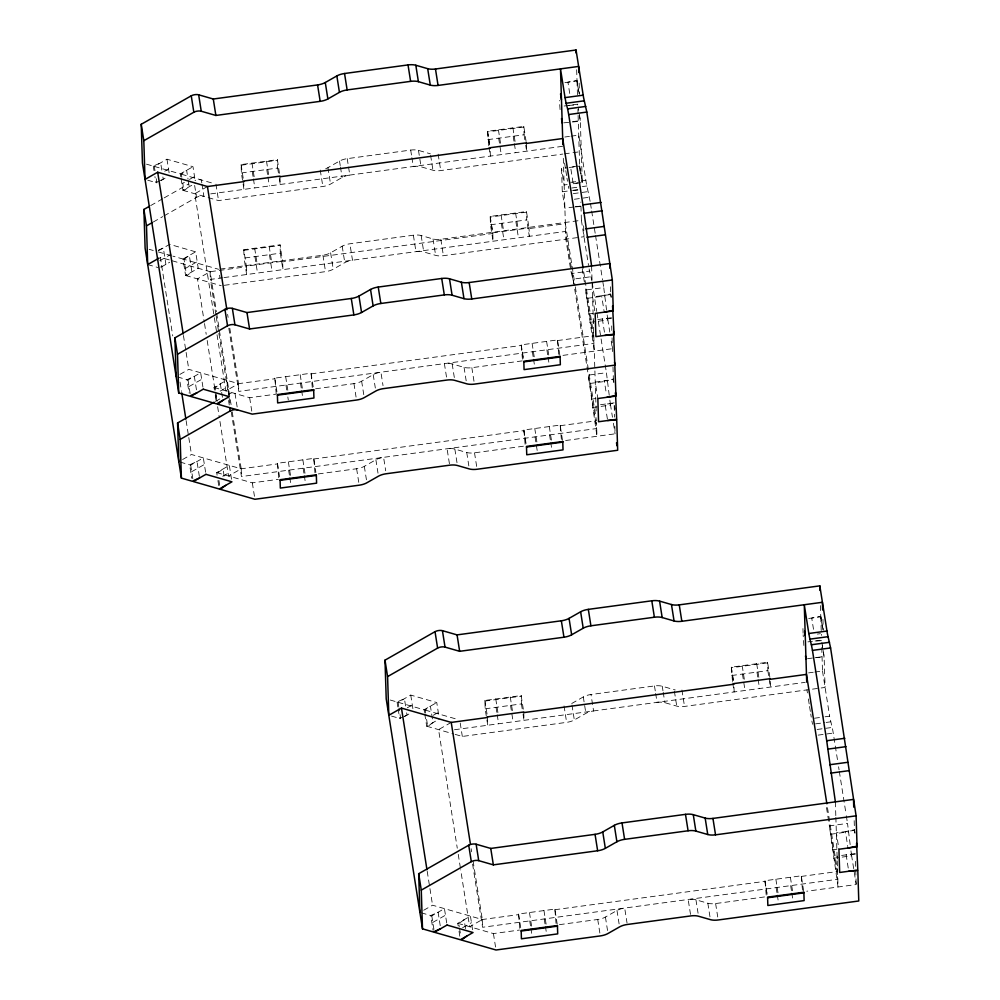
<?xml version="1.0" encoding="UTF-8"?>
<svg xmlns="http://www.w3.org/2000/svg" width="1000" height="1000" viewBox="0 0 1000 1000"><rect width="100%" height="100%" fill="white"/><g stroke="black" fill="none" stroke-linecap="round" stroke-linejoin="round"><path stroke-width="0.75" stroke-dasharray="5 3.75" d="M181.825 177.188L181.35 174.2L186.637 170.3L188.05 179.262M184.025 259.337L189.312 255.438L191.912 271.863L186.625 275.763L184.025 259.337L218.637 269.3M217.725 472.887L223.012 468.988L224.425 477.95M425.6 713.05L425.138 710.062L430.412 706.162L433.013 722.588L427.725 726.488L425.838 714.55M154.987 170.65L154.325 166.425L166.975 159.213L192.975 166.7L195.35 181.812M164.737 171.238L168.525 169.075M160.712 180.688L165.775 177.8M154.325 166.425L180.312 173.9L192.975 166.7M181.875 183.762L184.4 182.312M189.462 179.438L194.525 176.55M150.662 205.588L162.825 198.663M164.175 197.887L188.512 184.037M180.987 178.125L182.913 190.325L195.562 183.125M207.438 186.537L194.788 193.75L216.65 332.35M153.25 222.025L162.712 216.625M164.062 215.863L196.513 197.375A5.3 2.225 -9 0 1 203.925 196.375L202.037 184.425M158.262 250.837L169.65 244.35L195.65 251.838L198.238 268.263L185.588 275.475L182.987 259.037L172.887 256.137M159.812 260.7L171.2 254.213M325.712 168.7A11.062 4.65 -9 0 0 327.95 167.65L339.525 161.062A11.062 4.65 -9 0 1 347.225 158.65L410.7 150.075A11.062 4.65 -9 0 1 418.488 150.4L430.363 153.812M160.85 267.262L169.713 262.225M182.987 259.037L195.65 251.838M182.913 190.325L218.55 200.588L322.85 186.488A11.062 4.65 -9 0 0 330.55 184.075L342.113 177.488A11.062 4.65 -9 0 1 349.812 175.075L348.4 166.112M184.55 268.9L197.2 261.688M526.5 212.15L490.225 217.05L492.812 233.487L282.675 261.875L280.062 244.838L243.787 249.737L246.4 266.775L210.113 271.688L197.463 278.888L204.262 322.013M220.175 269.088L322.925 255.212A11.062 4.65 -9 0 0 330.625 252.787L342.2 246.2A11.062 4.65 -9 0 1 349.9 243.787L413.375 235.212A11.062 4.65 -9 0 1 421.163 235.538L433.038 238.95A11.062 4.65 -9 0 0 440.825 239.275L581.4 220.287L580.825 202.075M224.3 285.312L325.525 271.637A11.062 4.65 -9 0 0 333.225 269.225L344.787 262.638A11.062 4.65 -9 0 1 352.488 260.212L349.9 243.787M179.925 374.387L188.787 369.35L238.538 383.663L274.812 378.762M177.488 376.938L188.012 379.975L200.662 372.762L203.038 387.788M189.05 386.538L201.7 379.338M214.425 390.075L214 387.45L226.663 380.238L229.025 395.262M220.1 391.138L227.7 386.812M229.8 328.225L238.538 383.663L225.888 390.875L216.9 333.888M215.45 401.425L220.85 398.35M182.6 459.525L191.462 454.487L241.213 468.8L277.488 463.9M180.162 462.088L190.688 465.112L203.337 457.9L205.712 472.925M191.725 471.688L204.375 464.475M315.6 388.8L353.95 383.612A11.062 4.65 -9 0 0 361.637 381.2L373.212 374.613A11.062 4.65 -9 0 1 380.913 372.2L383.025 385.637M217.1 475.225L216.688 472.587L229.338 465.387L231.7 480.4M222.775 476.275L230.375 471.95M232.225 411.825L241.213 468.8L228.562 476.012L219.575 419.025M318.275 473.938L356.625 468.75A11.062 4.65 -9 0 0 364.325 466.337L375.887 459.75A11.062 4.65 -9 0 1 383.587 457.337L385.7 470.775M398.762 706.513L398.1 702.288L410.75 695.075L436.75 702.562L439.125 717.675M407.25 707.825L412.3 704.938M404.487 716.55L410.812 712.95M398.1 702.288L424.087 709.762L436.75 702.562M433.237 715.3L438.3 712.412M424.762 713.988L426.688 726.2L439.338 718.988M451.225 722.412L438.562 729.613L457.275 848.2M571.725 703.512L583.3 696.925A11.062 4.65 -9 0 1 591 694.513L654.475 685.938A11.062 4.65 -9 0 1 662.262 686.263L674.15 689.675A11.062 4.65 -9 0 0 675.238 689.938M455.125 734.375L462.325 736.45L566.625 722.362A11.062 4.65 -9 0 0 574.325 719.95L585.887 713.363A11.062 4.65 -9 0 1 593.587 710.938L591 694.513M423.7 910.25L432.562 905.212L482.312 919.525L518.587 914.625M421.262 912.812L431.788 915.837L444.438 908.625L446.812 923.65M432.825 922.412L445.475 915.2M458.2 925.95L457.788 923.312L470.438 916.112L472.587 929.725M462.612 927.725L471.475 922.675M473.088 861.012L482.312 919.525L469.663 926.737L460.675 869.75M559.375 924.663L597.725 919.475A11.062 4.65 -9 0 0 605.425 917.062L616.987 910.475A11.062 4.65 -9 0 1 624.688 908.062L627.038 923M146.5 164.175L153.275 166.125L160.65 162.812L162.062 171.775M159.55 180.9L155.875 182.55L154.925 176.575M160.787 180.35L163.238 179.25L162.3 173.275M158.412 250.162L163.325 247.963L165.912 264.387L161 266.588M390.275 700.037L397.062 701.988L404.425 698.688L405.838 707.65M403.338 716.762L399.65 718.413L398.237 709.45M404.562 716.213L407.013 715.113L406.075 709.137M576.663 69.725L577 80.337L567.95 82.188L570.062 95.625M578.1 115.425L579.675 165.487L570.625 167.325L573.212 183.75L582.288 182.525L580.337 120.612L578.212 107.163M573.212 183.75L582.263 181.912L579.675 165.487M820.438 605.588L820.775 616.213L811.725 618.05L813.85 631.487M564.925 82.6L577.013 80.962L579.138 94.4M564.138 106.025L577.75 104.175M243.7 181.025L243.962 189.375L241.375 172.95L241.112 164.587L277.387 159.688L279.525 173.75M488.725 145.625L487.525 131.3L523.8 126.4L526.175 141.95M241.125 165.212L277.4 160.312M523.825 127.013L487.55 131.912L489.9 146.85M563.713 122.85L580.363 121.225L578.95 112.263M572.775 121.625L580.337 120.612M241.375 172.95L277.65 168.05L277.387 159.688M487.788 139.65L524.062 134.75L523.8 126.4M564.812 137.025L569.45 136.387M571 136.188L578.725 135.137L586.25 182.725L590.212 201.812M210.712 193.875L562.925 146.275M411.875 157.537L413.288 166.5A11.062 4.65 -9 0 1 421.075 166.825L432.962 170.238A11.062 4.65 -9 0 0 440.737 170.562L562.775 154.075M564.325 153.863L581.312 151.562M573.95 206.975L564.875 208.2L562.288 191.775L561.55 168.55L567.6 167.738M569.113 167.525L579.688 166.1L582.288 182.525M570.737 182.362L579.8 181.137M581.312 180.925L585.85 180.312M567.175 184.575L564.15 184.975L561.55 168.55M571.8 188L580.862 186.775M582.375 186.575L586.912 185.963M562.288 191.775L571.35 190.55M572.863 190.338L580.425 189.325M573.312 193.612L588.425 191.575M574.375 199.262L589.487 197.213M490.2 216.438L492.788 232.862L493.05 241.225L490.462 224.8L490.2 216.438L526.475 211.537L529.087 228.588L565.363 223.675L575.075 285.275M243.8 250.35L280.075 245.45M575.462 206.775L583.013 205.75M280.325 253.188L282.913 269.613L282.65 261.262L246.375 266.163L246.637 274.525L244.05 258.087L280.325 253.188L280.062 244.838M490.462 224.8L526.737 219.9L526.475 211.537M492.788 232.862L529.062 227.963L529.325 236.325L526.737 219.9M215.95 314.837L210.362 279.425L222.45 277.787M223.962 277.587L565.6 231.425L571.675 269.925M413.375 235.212L415.962 251.637A11.062 4.65 -9 0 1 423.75 251.962L435.637 255.375A11.062 4.65 -9 0 0 443.413 255.7L583.987 236.713L583.55 222.775M570.975 271.35L571.45 273.55L589.587 271.1L591.962 281.1M571.45 273.55L572.962 279.163L591.1 276.712M606.562 310.138L603.75 287.562L585.6 290.012L594.275 351.138M610.462 286.775L610.712 294.513L592.575 296.962L595.163 313.387M586.75 298.387L604.888 295.938M588.587 314.012L593.125 313.4M597.837 319.562L611.438 317.725M589.738 322.388L607.875 319.938L609.788 332.05M276.238 393.963L274.8 378.137L311.075 373.237L313.425 388.175M522.425 359.175L521.213 344.85L557.487 339.938L560.1 356.987M311.087 373.862L521.237 345.462L523.35 358.9M557.513 340.562L593.787 335.662L583.337 269.438M228.825 328.263L238.787 391.4L594.025 343.4L584.888 285.425M214 387.45L249.65 397.713L275.725 394.188M446.512 377.062L444.387 363.625A11.062 4.65 -9 0 1 452.175 363.938L464.062 367.362A11.062 4.65 -9 0 0 471.838 367.688L522.812 360.8M562.975 355.375L612.413 348.688L610.737 338.1M609.237 395.288L606.425 372.7L588.288 375.15L596.95 436.287L596.512 422.35M612.987 366.9L613.387 379.65L595.25 382.1L597.837 398.525M589.425 383.537L607.562 381.087M591.263 399.15L595.8 398.537M600.513 404.712L614.113 402.875M592.413 407.537L610.55 405.087L612.463 417.188M278.675 477.612L277.475 463.288L313.75 458.375L315.887 472.438M525.1 444.312L523.888 429.988L560.163 425.087L562.775 442.125M313.762 459L523.913 430.6L526.263 445.538M560.188 425.7L596.462 420.8L588.688 371.525M231.262 411.863L241.462 476.55L596.7 428.537L571.925 271.462M216.688 472.587L252.325 482.85L278.4 479.325M449.425 463.7L447.062 448.762A11.062 4.65 -9 0 1 454.85 449.087L466.737 452.5A11.062 4.65 -9 0 0 474.513 452.825L525.487 445.938M565.65 440.513L615.087 433.825L614.75 423M808.7 618.462L820.788 616.825L822.913 630.262M817.337 634.075L820.362 633.663M807.925 641.888L812.45 641.275M487.475 716.888L487.738 725.25L485.15 708.812L484.888 700.462L521.163 695.562L523.513 710.487M732.5 681.5L731.3 667.163L767.575 662.262L769.95 677.812M484.9 701.075L521.175 696.175M767.6 662.875L731.325 667.775L733.438 681.225M807.487 658.725L813.538 657.9M816.562 657.5L824.112 656.475L822.938 649.013M485.15 708.812L521.425 703.913L521.163 695.562M731.562 675.525L767.837 670.625L767.575 662.262M808.587 672.887L813.225 672.262M814.775 672.05L822.5 671.012L821.688 645.212M454.487 729.737L805.2 682.35M655.65 693.4L657.075 702.362A11.062 4.65 -9 0 1 664.85 702.688L676.737 706.1A11.062 4.65 -9 0 0 684.525 706.425L825.088 687.438L824.112 656.475M814.513 718.225L823.575 717M825.088 716.787L829.625 716.175L832.862 730.675L837.613 760.65M815.575 723.863L824.638 722.638M826.15 722.438L830.688 721.825M817.087 729.475L832.2 727.438M818.15 735.125L833.263 733.075M850.163 844.587L847.525 823.425L829.388 825.875L838.05 887.013L835.863 817.35M854.175 820.65L854.488 830.375L836.35 832.825L838.938 849.25M830.537 834.262L848.675 831.812M832.362 849.875L836.9 849.262M841.612 855.438L855.212 853.6M833.512 858.263L851.65 855.812L856.188 884.55L806.75 891.237M519.775 928.337L518.575 914.013L554.85 909.1L557.2 924.038M766.2 895.037L764.987 880.713L801.263 875.812L803.625 890.738M554.875 909.725L765.013 881.325L767.125 894.775M801.287 876.425L837.562 871.525L827.113 805.3M472.6 864.125L482.562 927.275L837.8 879.262L826 804.438M457.788 923.312L493.425 933.575L519.5 930.05M690.525 914.425L688.162 899.488A11.062 4.65 -9 0 1 695.95 899.812L707.837 903.225A11.062 4.65 -9 0 0 715.612 903.55L766.587 896.663M568.675 105.4L577.762 104.8M572.863 190.45L578.925 190.037M575.462 206.875L581.512 206.462M611.45 318.35L602.362 318.95L604.725 333.888M821.538 640.662L813.962 641.175L821.525 640.05L822.7 647.513M815.05 657.7L824.137 657.087L822.25 645.15M855.238 854.212L846.15 854.825L848.263 868.263M181.35 174.2L214.525 183.738M147.738 180.212L156.912 182.85L155.875 176.275M149.175 249.312L153.25 250.487M158.438 251.975L171.438 255.712M169.275 259.925L160.362 257.362L172.75 335.9M172.237 260.788L210.113 271.688L216.438 311.725M147.7 264.575L158.1 267.562M185.588 275.475L221.225 285.725M425.138 710.062L458.3 719.613M391.512 716.075L400.688 718.713L398.988 707.925M426.688 726.2L453.675 733.962M812.55 724.275L811.888 721.038M589.587 271.1L589.113 268.9M568.775 188.412L568.3 186.2M572.962 279.163L573.825 283.55M820.775 616.213L822.9 629.65M854.938 832.738L854.463 829.75L845.413 831.6L847.775 846.538M854.488 830.375L854.95 833.363M838.587 766.775L839.062 769.837M839.312 771.363L846.075 814.237M846.312 815.775L847.525 823.425M822.5 671.012L829.625 716.175M803.85 645.487L803.138 634.763M837.075 856.05L837.55 859.038M806.95 689.887L807.425 692.913M808.388 698.962L809.338 705.013M809.575 706.525L810.525 712.575M810.763 714.087L811.25 717.113M767.837 670.625L770.425 687.05L770.163 678.688M802.475 890.138L801.263 875.812M756.688 663.725L759.05 678.662M790.387 877.275L792.5 890.725M756.963 672.087L757.9 678.062M758.138 679.562L759.55 688.512M790.65 885.638L791.587 891.612M791.825 893.1L793 900.575M742.188 665.688L744.538 680.625M775.875 879.237L778.225 894.175M742.45 674.05L745.037 690.475M776.137 887.6L777.075 893.575M777.312 895.062L778.487 902.537M731.3 667.163L733.425 680.6M764.987 880.713L767.35 895.65M732.738 682.987L734.15 691.95L733.888 683.587M681.925 690L684.525 706.425M715.612 903.55L717.738 916.988M674.375 691.175L676.737 706.1M707.837 903.225L710.188 918.162M577 80.337L579.113 93.787M611.163 296.875L610.688 293.888L601.638 295.738L604 310.663M610.712 294.513L611.175 297.5M590.462 203.337L591.425 209.462M591.663 211L595.288 233.962M595.525 235.5L602.537 279.9M602.775 281.438L603.75 287.562M662.262 686.263L662.962 690.738M663.2 692.237L664.85 702.688M695.95 899.812L698.075 913.25M613.837 382.013L613.362 379.025L604.312 380.875L606.438 394.312M613.387 379.65L613.85 382.638M614.587 405.863L615.05 408.837M614.6 406.475L615.075 409.462M592.163 282.35L596.75 311.45M597 312.987L606.425 372.7M581.4 220.287L588.525 265.45M613.413 423.237L615.087 433.825M654.475 685.938L655.425 691.912M560.075 109.612L559.412 100.438M593.3 320.175L593.775 323.162M607.4 419.025L605.037 404.1L614.138 403.488L614.562 417.137M582.225 268.575L584.8 284.875M564.6 163.1L565.562 169.15M565.8 170.662L566.75 176.713M566.987 178.225L567.475 181.25M575.325 286.825L588.438 369.975M570.388 267.913L565.85 239.163L563.225 155.562M524.062 134.75L525.475 143.713M525.712 145.213L526.65 151.175L526.388 142.825M558.7 354.275L557.487 339.938M512.913 127.863L515.275 142.8M546.613 341.413L548.962 356.35M561.375 439.412L560.163 425.087M513.175 136.225L514.125 142.2M514.362 143.688L515.775 152.65M546.875 349.775L547.812 355.75M548.05 357.238L548.987 363.212M515.588 213L518.188 229.438M549.288 426.55L551.638 441.488M515.85 221.363L518.45 237.787M549.55 434.913L550.487 440.887M550.725 442.375L551.663 448.35M498.413 129.825L500.525 143.262M532.1 343.375L534.212 356.812M498.675 138.188L501.262 154.613M532.362 351.737L533.3 357.713M533.538 359.2L534.712 366.662M583.3 696.925L585.887 713.363M616.987 910.475L619.113 923.913M501.087 214.963L503.675 231.388M534.775 428.512L536.888 441.95M487.525 131.3L489.875 146.225M521.213 344.85L523.337 358.288M501.35 223.325L503.938 239.75M535.037 436.875L537.388 451.812M488.963 147.125L490.375 156.088L490.112 147.725M571.962 705.013L574.325 719.95M605.425 917.062L607.537 930.512M523.888 429.988L526.25 444.925M564.038 705.938L566.625 722.362M597.725 919.475L600.075 934.412M438.15 154.137L440.737 170.562M471.838 367.688L474.2 382.612M521.425 703.913L522.837 712.875M523.075 714.375L524.012 720.337L523.75 711.988M556.05 923.438L554.85 909.1M430.6 155.312L432.962 170.238M464.062 367.362L466.175 380.8M440.825 239.275L443.413 255.7M474.513 452.825L476.875 467.762M510.275 697.025L512.638 711.963M543.962 910.575L546.325 925.512M510.538 705.387L513.125 721.812M544.225 918.938L545.175 924.912M545.413 926.4L546.587 933.875M433.038 238.95L435.637 255.375M466.737 452.5L468.85 465.938M418.488 150.4L421.075 166.825M452.175 363.938L454.538 378.875M410.7 150.075L411.637 156.05M495.763 698.988L498.125 713.925M529.462 912.537L531.812 927.475M496.025 707.35L496.975 713.325M497.212 714.812L498.625 723.775M529.725 920.9L530.662 926.875M530.9 928.363L531.838 934.338M421.163 235.538L423.75 251.962M454.85 449.087L457.212 464.012M484.888 700.462L487.238 715.387M518.575 914.013L520.925 928.938M460.213 723.012L462.325 736.45M493.425 933.575L495.55 947.013M471.138 848.688L471.625 851.762M458.25 854.35L460.438 868.213M347.225 158.65L348.162 164.625M465.525 928.675L464.113 919.712L458.825 923.612L459.288 926.6M339.525 161.062L340.225 165.55M340.462 167.037L342.113 177.488M373.212 374.613L375.337 388.05M459.525 928.1L460.712 935.562M424.087 709.762L424.538 712.588M459.038 931.3L459.925 936.925M342.2 246.2L344.787 262.638M375.887 459.75L378.013 473.188M327.95 167.65L330.55 184.075M361.637 381.2L363.762 394.637M410.75 695.075L413.338 711.513M440.238 925.675L438.113 912.237L430.75 915.537L433.1 930.475M320.25 170.062L322.85 186.488M353.95 383.612L356.062 397.05M330.625 252.787L333.225 269.225M364.325 466.337L366.438 479.787M427.212 871.325L432.562 905.212M431.788 915.837L434.375 932.262M397.062 701.988L398 707.962M322.925 255.212L325.525 271.637M356.625 468.75L358.975 483.688M277.65 168.05L279.062 177.013M279.3 178.5L280.238 184.475L279.975 176.112M312.275 387.575L311.075 373.237M266.5 161.163L268.625 174.6M300.188 374.712L302.312 388.15M314.95 472.713L313.75 458.375M266.762 169.525L267.7 175.5M267.938 176.988L269.35 185.95M300.45 383.075L301.4 389.038M301.637 390.538L302.812 398M269.175 246.3L271.762 262.725M302.863 459.85L304.988 473.288M269.438 254.662L272.025 271.087M303.125 468.212L304.075 474.188M304.312 475.675L305.487 483.15M251.988 163.125L254.35 178.05M285.675 376.675L288.038 391.6M252.25 171.488L253.2 177.45M253.425 178.95L254.85 187.913M285.938 385.025L286.887 391M287.825 396.975L288.3 399.963M254.662 248.263L257.262 264.688M288.363 461.812L290.712 476.75M241.112 164.587L243.25 178.65M274.8 378.137L277.15 393.075M254.925 256.625L257.525 273.05M288.625 470.175L289.562 476.15M289.8 477.638L290.975 485.1M277.475 463.288L280.087 480.325M215.963 184.163L218.55 200.588M249.65 397.713L251.775 411.15M227.613 314.363L228.1 317.438M219.575 275.275L220.05 278.263M252.325 482.85L254.45 496.287M201.812 182.938L201.337 179.95A5.3 2.225 -9 0 0 195 180.45M237.15 406.938L235.025 393.5A5.3 2.225 -9 0 0 228.688 394M216.675 313.263L231.25 405.662M216.188 316.388L218.625 331.788M218.863 333.325L228.825 396.463M229.075 398L230.287 405.7M194.638 185.438L196.513 197.375M228.562 400.475L229.262 404.95M188.287 180.75L189.237 186.725L183.95 190.625L182.775 183.162M222.45 397.287L220.338 383.85L215.05 387.75L215.512 390.737M215.75 392.225L217.162 401.188M204.513 323.55L206.213 334.325M207.188 340.487L215.45 392.85M215.688 394.387L216.663 400.55M217.625 406.712L219.338 417.488M180.312 173.9L180.763 176.713M215.263 395.425L216.15 401.062M218.9 480.363L219.838 486.325M217.938 480.575L218.825 486.2M166.975 159.213L169.562 175.637M196.462 389.812L194.338 376.362L186.975 379.675L189.088 393.113M183.438 335.462L185.863 350.863M186.112 352.4L188.787 369.35M188.012 379.975L190.6 396.4M153.275 166.125L153.988 170.6M199.375 476.438L197.013 461.512L189.65 464.812L191.762 478.25M180.037 382.1L181.5 391.35M186.112 420.6L188.538 436M188.787 437.55L191.462 454.487M190.688 465.112L193.275 481.538M851.65 855.812L850.85 850.225M607.875 319.938L607.075 314.363M610.55 405.087L609.562 398.088M855.462 861.338L856.188 884.55M835.375 801.862L835.812 815.8M822.95 619.325L823.288 630.163M820.788 616.825L821.375 635.4M802.95 628.562L803.088 633.212M611.7 325.938L611.838 330.487M612.075 337.85L612.513 351.788M591.6 266L596.263 414.613M579.163 83.112L579.513 94.288M577.013 80.962L577.5 96.438M577.913 109.35L578.05 113.9M579.688 166.1L579.938 173.837M482.312 919.525L482.562 927.275M243.787 249.737L244.05 258.087M238.538 383.663L238.787 391.4M241.213 468.8L241.462 476.55M210.113 271.688L210.362 279.425"/><path stroke-width="1.5" d="M222.925 400.275L217.638 404.175L252.25 414.137L356.538 400.037A11.062 4.65 -9 0 0 364.237 397.625L375.8 391.037A11.062 4.65 -9 0 1 383.5 388.625L446.987 380.05A11.062 4.65 -9 0 1 454.762 380.375L466.65 383.787A11.062 4.65 -9 0 0 474.438 384.113L615 365.112L614.525 362.125M225.6 485.412L220.312 489.312L254.925 499.275L359.212 485.188A11.062 4.65 -9 0 0 366.912 482.762L378.475 476.175A11.062 4.65 -9 0 1 386.175 473.762L449.663 465.188A11.062 4.65 -9 0 1 457.438 465.513L469.325 468.925A11.062 4.65 -9 0 0 477.113 469.25L617.675 450.262L616.725 419.913L607.638 420.525M466.7 936.137L461.413 940.037L496.025 950L600.312 935.913A11.062 4.65 -9 0 0 608.013 933.487L619.575 926.9A11.062 4.65 -9 0 1 627.275 924.488L690.763 915.913A11.062 4.65 -9 0 1 698.538 916.237L710.425 919.65A11.062 4.65 -9 0 0 718.213 919.975L858.775 900.987L857.825 870.638L848.737 871.25M196.925 392.788L189.562 396.1L178.725 392.975L142.438 163L141.225 124.3L191.25 95.812A5.3 2.225 -9 0 1 198.663 94.812L213.287 99.012L317.575 84.925A11.062 4.65 -9 0 0 325.275 82.513L336.85 75.925A11.062 4.65 -9 0 1 344.538 73.513L408.025 64.925A11.062 4.65 -9 0 1 415.812 65.25L427.688 68.675A11.062 4.65 -9 0 0 435.475 69L576.05 50L583.575 97.575L586.812 112.075L612.325 279.975L613.275 310.312L604.225 312.162M243.713 181.637L207.438 186.537L157.688 172.225L145.025 179.425L143.812 140.725L193.837 112.238A5.3 2.225 -9 0 1 201.25 111.237L215.875 115.45L320.175 101.35A11.062 4.65 -9 0 0 327.875 98.938L339.438 92.35A11.062 4.65 -9 0 1 347.137 89.938L410.613 81.363A11.062 4.65 -9 0 1 418.4 81.675L430.288 85.1A11.062 4.65 -9 0 0 438.062 85.425L578.638 66.425L578.825 72.625M199.6 477.938L192.237 481.238L181.4 478.113L145.113 248.137L143.9 209.438L149.312 206.363M159.1 258.087L147.7 264.575L146.488 225.875L151.9 222.787M176.125 376.55L174.913 337.85L224.938 309.363A5.3 2.225 -9 0 1 232.35 308.363L246.975 312.562L351.275 298.475A11.062 4.65 -9 0 0 358.963 296.062L370.538 289.475A11.062 4.65 -9 0 1 378.237 287.062L441.712 278.475A11.062 4.65 -9 0 1 449.5 278.8L461.388 282.225A11.062 4.65 -9 0 0 469.162 282.538L609.738 263.55L609.875 268.188M178.725 392.975L177.5 354.275L227.537 325.788A5.3 2.225 -9 0 1 234.938 324.787L249.575 328.988L353.862 314.9A11.062 4.65 -9 0 0 361.562 312.488L373.125 305.9A11.062 4.65 -9 0 1 380.825 303.488L444.312 294.9A11.062 4.65 -9 0 1 452.088 295.225L463.975 298.65A11.062 4.65 -9 0 0 471.763 298.975L612.325 279.975M178.8 461.688L177.587 422.987L214.1 402.2M181.4 478.113L180.175 439.412L230.212 410.925A5.3 2.225 -9 0 1 237.613 409.925M440.7 928.662L433.338 931.963L422.5 928.838L386.213 698.863L385 660.163L435.025 631.675A5.3 2.225 -9 0 1 442.438 630.675L457.062 634.888L561.35 620.788A11.062 4.65 -9 0 0 569.05 618.375L580.625 611.788A11.062 4.65 -9 0 1 588.325 609.375L651.8 600.8A11.062 4.65 -9 0 1 659.587 601.112L671.462 604.538A11.062 4.65 -9 0 0 679.25 604.862L819.825 585.862L827.35 633.45L830.588 647.938L856.1 815.837L857.05 846.188L848 848.025M487.5 717.5L451.225 722.412L401.463 708.088L388.812 715.3L387.587 676.6L437.612 648.1A5.3 2.225 -9 0 1 445.025 647.1L459.65 651.312L563.95 637.212A11.062 4.65 -9 0 0 571.65 634.8L583.212 628.212A11.062 4.65 -9 0 1 590.913 625.8L654.388 617.225A11.062 4.65 -9 0 1 662.175 617.55L674.062 620.962A11.062 4.65 -9 0 0 681.838 621.287L822.412 602.288L822.65 610.037M419.9 912.412L418.688 873.713L468.713 845.225A5.3 2.225 -9 0 1 476.125 844.225L490.75 848.438L595.05 834.338A11.062 4.65 -9 0 0 602.75 831.925L614.312 825.337A11.062 4.65 -9 0 1 622.013 822.925L685.487 814.35A11.062 4.65 -9 0 1 693.275 814.663L705.163 818.088A11.062 4.65 -9 0 0 712.938 818.413L853.512 799.412L853.75 807.15M422.5 928.838L421.275 890.138L471.312 861.65A5.3 2.225 -9 0 1 478.725 860.65L493.35 864.862L597.638 850.763A11.062 4.65 -9 0 0 605.337 848.35L616.9 841.762A11.062 4.65 -9 0 1 624.6 839.35L688.088 830.775A11.062 4.65 -9 0 1 695.863 831.1L707.75 834.513A11.062 4.65 -9 0 0 715.537 834.837L856.1 815.837M606.9 397.3L615.95 395.462L613.575 331.788M562.888 144.725L560.5 68.875L565.037 97.625L583.175 95.175M565.037 97.625L566.1 103.263L584.237 100.812M566.1 103.263L567.612 108.888L585.75 106.438M567.612 108.888L568.675 114.525L586.812 112.075M243.7 181.025L279.975 176.112M490.112 147.725L526.388 142.825M280 176.737L490.138 148.338M526.413 143.438L562.688 138.537L583.1 267.9M568.675 114.525L582.925 204.875L601.062 202.425M591.6 266L584.075 213.25L602.212 210.8M585.913 228.875L604.05 226.425M587.062 237.25L605.2 234.8M613.3 310.938L595.163 313.387L595.887 336.613L614.025 334.15L612.587 306.45M277.413 395.188L313.688 390.288M523.825 361.887L560.1 356.987M615.975 396.075L597.837 398.525L598.562 421.75L616.7 419.3L615.5 393.088M280.087 480.325L316.363 475.425M526.5 447.038L562.775 442.125M806.712 682.15L804.275 604.738L808.812 633.488L826.95 631.038M808.812 633.488L809.875 639.138L828.012 636.688M809.875 639.138L811.388 644.75L829.525 642.3M811.388 644.75L812.45 650.387L830.588 647.938M487.475 716.888L523.75 711.988M733.888 683.587L770.163 678.688M523.775 712.6L733.913 684.212M770.188 679.3L806.462 674.4L826.875 803.763M812.45 650.387L826.712 740.738L844.85 738.288M835.375 801.862L827.85 749.112L845.987 746.663M829.688 764.737L847.825 762.288M830.837 773.112L848.975 770.662M857.075 846.8L838.938 849.25L839.663 872.475L857.8 870.025L856.6 843.812M521.188 931.05L557.463 926.15M767.6 897.763L803.875 892.85M604.963 335.387L614.05 334.775M856.587 843.2L857.05 846.188M804.538 631.225L805.25 635.7M805.5 655.938L805.975 658.925M679.25 604.862L681.838 621.287M712.938 818.413L715.537 834.837M671.462 604.538L674.062 620.962M705.163 818.088L707.75 834.513M659.587 601.112L662.175 617.55M693.275 814.663L695.863 831.1M612.575 305.837L613.275 310.312M613.562 331.175L614.025 334.15M651.8 600.8L654.388 617.225M685.487 814.35L688.088 830.775M615.487 392.475L615.95 395.462M616.5 442.788L616.975 445.775M560.525 93.863L561.475 99.838M561.487 118.575L562.2 123.062M588.325 609.375L590.913 625.8M622.013 822.925L624.6 839.35M580.625 611.788L583.212 628.212M614.312 825.337L616.9 841.762M569.05 618.375L571.65 634.8M602.75 831.925L605.337 848.35M561.35 620.788L563.95 637.212M595.05 834.338L597.638 850.763M435.475 69L438.062 85.425M469.162 282.538L471.763 298.975M427.688 68.675L430.288 85.1M461.388 282.225L463.975 298.65M415.812 65.25L418.4 81.675M449.5 278.8L452.088 295.225M408.025 64.925L410.613 81.363M441.712 278.475L444.312 294.9M457.062 634.888L459.65 651.312M490.75 848.438L493.35 864.862M442.438 630.675L445.025 647.1M476.125 844.225L478.725 860.65M451.225 722.412L470.412 844.062M435.025 631.675L437.612 648.1M468.713 845.225L471.312 861.65M344.538 73.513L347.137 89.938M378.237 287.062L380.825 303.488M336.85 75.925L339.438 92.35M370.538 289.475L373.125 305.9M325.275 82.513L327.875 98.938M358.963 296.062L361.562 312.488M317.575 84.925L320.175 101.35M351.275 298.475L353.862 314.9M401.463 708.088L426.975 869.788M385 660.163L387.587 676.6M418.688 873.713L421.275 890.138M213.287 99.012L215.875 115.45M246.975 312.562L249.575 328.988M198.663 94.812L201.25 111.237M232.35 308.363L234.938 324.787M207.438 186.537L226.875 309.738M191.25 95.812L193.837 112.238M224.938 309.363L227.537 325.788M229.737 407.938L230.212 410.925M157.688 172.225L183.2 333.925M141.225 124.3L143.812 140.725M174.913 337.85L177.5 354.275M181.737 392.887L185.875 419.062M143.9 209.438L146.488 225.875M177.587 422.987L180.175 439.412M826.712 740.738L827.85 749.112M582.925 204.875L584.075 213.25M819.825 585.862L819.963 590.413M576.05 50L576.138 53.038M203.25 389.188L190.6 396.4L216.6 403.875L229.25 396.675L203.25 389.188M205.938 474.338L193.275 481.538L219.275 489.012L231.925 481.812L205.938 474.338M447.038 925.062L434.375 932.262L460.375 939.737L473.025 932.537L447.038 925.062M313.663 389.663L277.387 394.562L277.65 402.925L313.925 398.025L313.663 389.663M560.087 356.375L523.8 361.275L524.075 369.625L560.35 364.725L560.087 356.375M316.337 474.812L280.062 479.712L280.325 488.075L316.6 483.162L316.337 474.812M562.762 441.512L526.487 446.413L526.75 454.775L563.025 449.875L562.762 441.512M557.438 925.537L521.163 930.438L521.425 938.8L557.7 933.888L557.438 925.537M803.863 892.237L767.588 897.138L767.85 905.5L804.125 900.6L803.863 892.237"/></g></svg>
